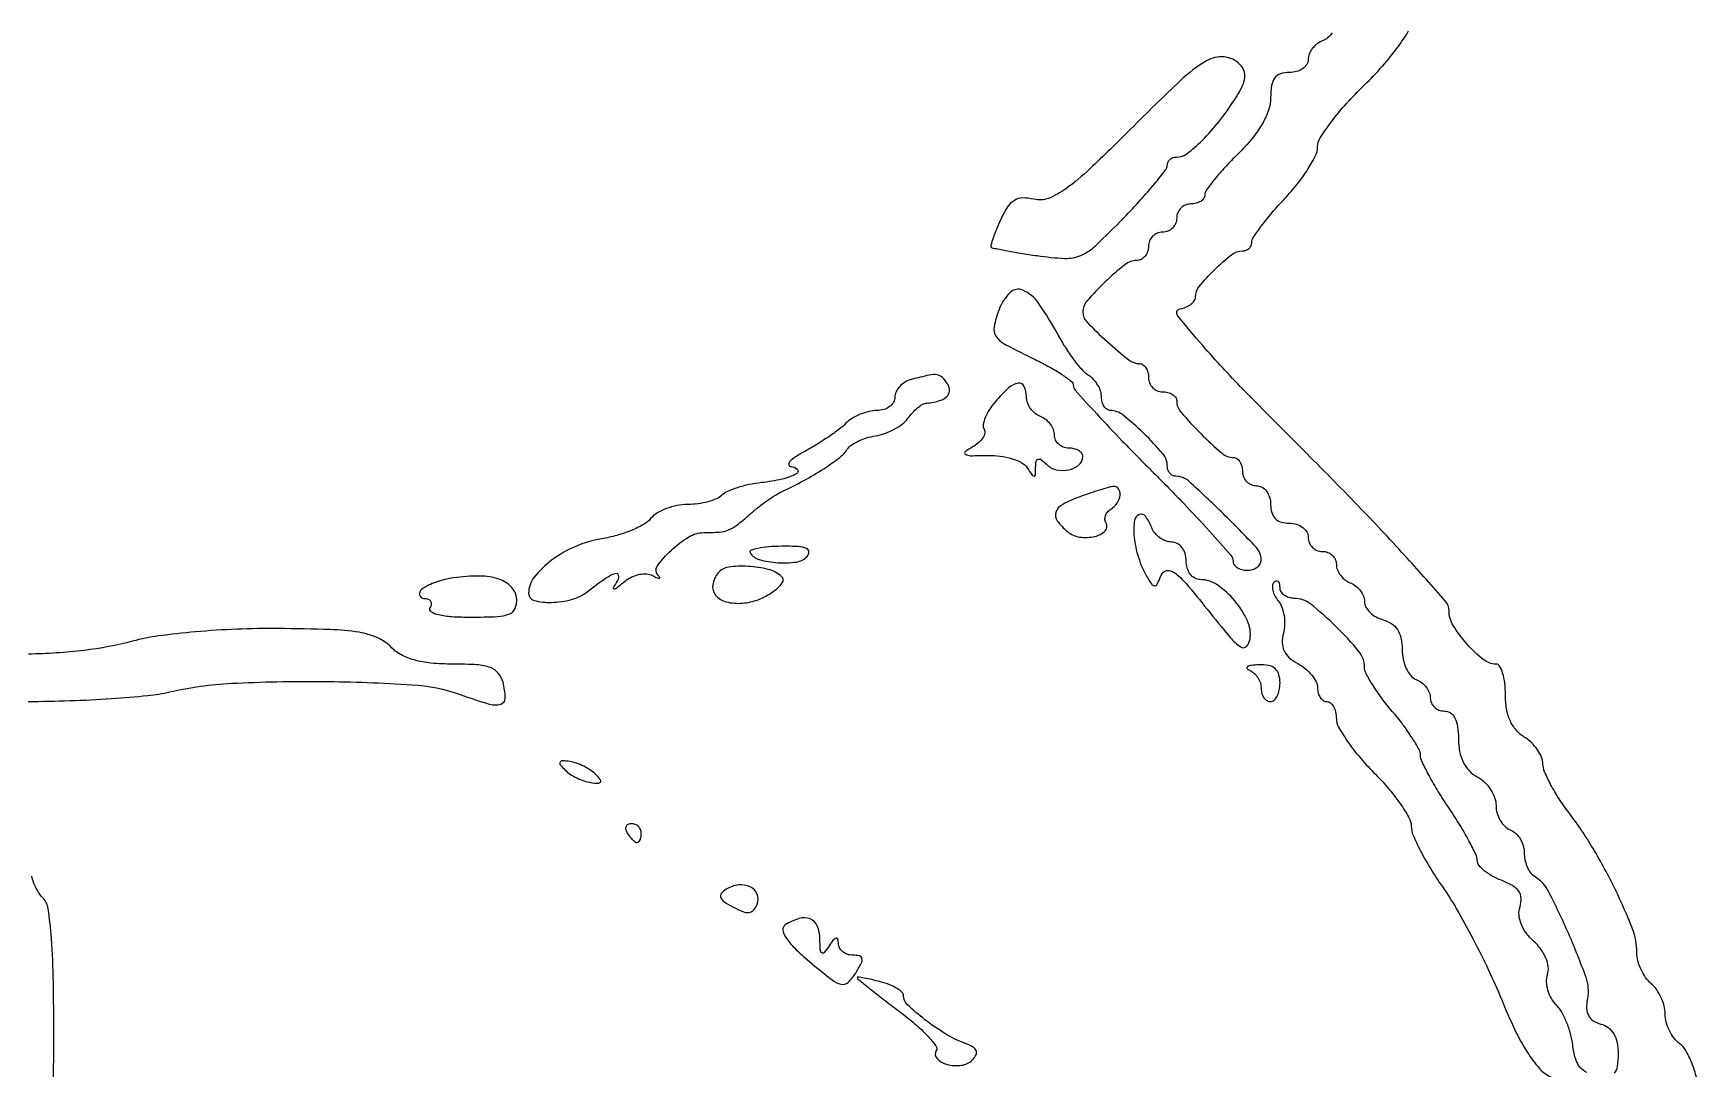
# Model space of a CAD drawing. Extents: x 166 to 1835, y 45 to 1905.
# Drawn here: x 1409.3 to 1586.4, y 409.9 to 520.2 of the extents above; entities that cross this region are included whole.
import ezdxf

# ---------------------------------------------------------------- set-up
doc = ezdxf.new("R2010")
doc.units = 0

msp = doc.modelspace()

# ---------------------------------------------------------------- linework, layer by layer
for points in [[(1547.559375, 520.217991, -0.065663), (1547.073415, 519.696157, -0.081035), (1546.5, 519.361626, 0.074185), (1545.926569, 519.037471, 0.064359), (1545.440625, 518.545909, 0.06686), (1545.111903, 517.968559, 0.096313), (1545, 517.393011, -0.14217), (1544.845839, 516.8618, -0.09971), (1544.4125, 516.409197, -0.0845), (1543.764468, 516.104293, -0.067898), (1543, 516, 0.077244), (1542.051033, 515.852516, 0.155161), (1541.438752, 515.418877, 0.122547), (1541.101686, 514.627868, 0.039756), (1541, 513.351019, -0.082316), (1540.775785, 511.998329, -0.049059), (1540.098886, 510.508897, -0.041485), (1539.000494, 508.92903, -0.027398), (1537.5, 507.302881, 0.012986), (1536.159438, 505.931525, 0.017664), (1535.028125, 504.622617, 0.014643), (1534.17322, 503.493691, 0.15596), (1534, 502.951862, -0.155168), (1533.884559, 502.588833, -0.097704), (1533.559375, 502.27961, -0.080025), (1533.073572, 502.070917, -0.061586), (1532.5, 502, 0.099038), (1531.927543, 501.885486, 0.097945), (1531.440625, 501.559375, 0.097945), (1531.114514, 501.072457, 0.099038), (1531, 500.5, -0.099038), (1530.885486, 499.927543, -0.097945), (1530.559375, 499.440625, -0.097945), (1530.072457, 499.114514, -0.099038), (1529.5, 499, 0.099038), (1528.927543, 498.885486, 0.097945), (1528.440625, 498.559375, 0.097945), (1528.114514, 498.072457, 0.099038), (1528, 497.5, -0.081725), (1527.905513, 496.92578, -0.090984), (1527.632812, 496.43555, -0.099152), (1527.226814, 496.104522, -0.11869), (1526.75, 495.982723, 0.165689), (1525.488039, 495.533173, 0.023351), (1523.376938, 493.691642, 0.022747), (1521.445517, 491.664872, 0.180892), (1521, 490.473724, 0.195698), (1521.421515, 489.438014, 0.015618), (1523.593803, 487.346147, 0.016583), (1525.88994, 485.403708, 0.168822), (1527.051522, 485, -0.155679), (1527.413264, 484.884572, -0.097607), (1527.721385, 484.559375, -0.07985), (1527.929347, 484.07358, -0.061357), (1528, 483.5, 0.099038), (1528.114514, 482.927543, 0.097945), (1528.440625, 482.440625, 0.097945), (1528.927543, 482.114514, 0.099038), (1529.5, 482, -0.061768), (1530.073566, 481.928872, -0.080164), (1530.559375, 481.719602, -0.09778), (1530.88455, 481.409505, -0.154765), (1531, 481.045455, 0.179479), (1531.451636, 479.8278, 0.018763), (1533.557579, 477.557579, 0.018763), (1535.8278, 475.451636, 0.179479), (1537.045455, 475, -0.154765), (1537.409505, 474.88455, -0.09778), (1537.719602, 474.559375, -0.080164), (1537.928872, 474.073566, -0.061768), (1538, 473.5, 0.099038), (1538.114514, 472.927543, 0.097945), (1538.440625, 472.440625, 0.097945), (1538.927543, 472.114514, 0.099038), (1539.5, 472, -0.130775), (1540.075754, 471.846791, -0.10214), (1540.5625, 471.416667, -0.08892), (1540.888136, 470.769411, -0.072314), (1541, 470, 0.072254), (1541.126841, 469.126841, 0.124864), (1541.5, 468.5, 0.124864), (1542.126841, 468.126841, 0.072254), (1543, 468, -0.072314), (1543.769411, 467.888136, -0.08892), (1544.416667, 467.5625, -0.10214), (1544.846791, 467.075754, -0.130775), (1545, 466.5, 0.099038), (1545.114514, 465.927543, 0.097945), (1545.440625, 465.440625, 0.097945), (1545.927543, 465.114514, 0.099038), (1546.5, 465, -0.091732), (1547.07263, 464.894051, -0.095925), (1547.559375, 464.590803, -0.099462), (1547.885101, 464.13847, -0.106859), (1548, 463.606989, 0.096313), (1548.111903, 463.031441, 0.06686), (1548.440625, 462.454091, 0.064359), (1548.926569, 461.962529, 0.074185), (1549.5, 461.638374, -0.075272), (1550.073426, 461.312584, -0.064601), (1550.559375, 460.816269, -0.066841), (1550.888058, 460.231877, -0.094999), (1551, 459.648016, 0.12678), (1551.149449, 459.068085, 0.07433), (1551.5875, 458.495212, 0.06636), (1552.235345, 458.015807, 0.062272), (1553, 457.710251, -0.083521), (1553.882942, 457.313373, -0.104306), (1554.509714, 456.67195, -0.091166), (1554.878432, 455.759824, -0.050625), (1555, 454.562235, 0.053088), (1555.111452, 453.515499, 0.056588), (1555.440625, 452.539242, 0.063427), (1555.925618, 451.774104, 0.128896), (1556.5, 451.361626, -0.074185), (1557.073431, 451.037471, -0.064359), (1557.559375, 450.545909, -0.06686), (1557.888097, 449.968559, -0.096313), (1558, 449.393011, 0.106859), (1558.114899, 448.86153, 0.099462), (1558.440625, 448.409197, 0.095925), (1558.92737, 448.105949, 0.091732), (1559.5, 448, -0.151261), (1560.147246, 447.799609, -0.126143), (1560.623517, 447.255864, -0.08296), (1560.910454, 446.337525, -0.034338), (1561, 445.035184, 0.047175), (1561.12751, 443.686721, 0.068003), (1561.5089, 442.55241, 0.075869), (1562.138988, 441.653962, 0.079252), (1563, 441, -0.069426), (1563.764907, 440.442265, -0.056115), (1564.4125, 439.657669, -0.057687), (1564.852086, 438.776344, -0.087075), (1565, 437.933431, 0.069146), (1565.11202, 437.127277, 0.06305), (1565.440625, 436.354531, 0.066754), (1565.926388, 435.730336, 0.102799), (1566.5, 435.361626, -0.095434), (1567.073502, 435.004701, -0.066849), (1567.559375, 434.41637, -0.064522), (1567.887887, 433.696159, -0.074909), (1568, 432.952028, 0.047906), (1568.071626, 432.206173, 0.046768), (1568.28396, 431.481273, 0.050631), (1568.595972, 430.881353, 0.109549), (1568.966672, 430.520598, -0.134762), (1570.540835, 428.828517, -0.017296), (1572.703146, 424.315526, -0.017346), (1574.547801, 419.66388, -0.133722), (1574.726367, 417.348914, 0.055774), (1574.647529, 416.333047, 0.114363), (1574.852986, 415.566017, 0.127865), (1575.353872, 415.021629, 0.079382), (1576.153304, 414.670161, -0.097182), (1576.948125, 414.286676, -0.099506), (1577.531312, 413.633896, -0.083855), (1577.883515, 412.707954, -0.049078), (1578, 411.524069, -0.033165), (1577.90787, 410.136633, -0.159433), (1577.568783, 409.432543, -0.189051)], [(1586.364976, 408.921546, 0.031514), (1585.838036, 410.53249, 0.033224), (1585.20776, 411.852185, 0.107268), (1584.566331, 412.575156, -0.071752), (1583.96679, 413.161922, -0.048303), (1583.46011, 413.97663, -0.047984), (1583.115484, 414.881339, -0.067116), (1583, 415.737798, 0.063567), (1582.889749, 416.601499, 0.044293), (1582.559375, 417.528211, 0.044525), (1582.074291, 418.375475, 0.067378), (1581.5, 419, -0.067398), (1580.925708, 419.624575, -0.044526), (1580.440625, 420.471998, -0.044292), (1580.110252, 421.39894, -0.063548), (1580, 422.262913, 0.09326), (1579.519888, 424.814568, 0.019948), (1577.707016, 428.96455, 0.02144), (1575.329037, 433.373638, 0.028547), (1572.779601, 437.143904, -0.019257), (1571.715571, 438.656166, -0.021762), (1570.816508, 440.186713, -0.021632), (1570.171579, 441.541348, -0.100607), (1570, 442.38543, 0.101951), (1569.855217, 443.088114, 0.05156), (1569.4125, 443.880651, 0.048177), (1568.765055, 444.635836, 0.05193), (1568, 445.232073, -0.076904), (1567.126777, 445.985297, -0.072128), (1566.4992, 446.982897, -0.063308), (1566.124259, 448.234418, -0.041181), (1566, 449.740547, 0.029058), (1565.927362, 450.989359, 0.045402), (1565.70625, 452.042536, 0.057067), (1565.384999, 452.778261, 0.267385), (1565, 453, -0.171751), (1563.64244, 453.480499, -0.041763), (1561.899147, 455.150217, -0.042486), (1560.438332, 457.118181, -0.139299), (1560, 458.661007, 0.182393), (1559.59663, 459.729996, 0.003426), (1555.549163, 464.266485, 0.007893), (1550.65525, 469.507886, 0.005141), (1544.848213, 475.411007, -0.003864), (1538.044327, 482.292228, -0.013168), (1533.769075, 486.921274, -0.012991), (1531.09467, 490.139487, -0.560965), (1531.348213, 490.823324, 0.051179), (1531.980065, 491.015713, 0.062576), (1532.514788, 491.323883, 0.074494), (1532.87761, 491.694871, 0.157677), (1533, 492.073324, -0.172318), (1533.406426, 493.217601, -0.027561), (1535.027956, 495.001783, -0.027714), (1536.837372, 496.597099, -0.16836), (1538, 497, 0.091745), (1538.381753, 497.070642, 0.095929), (1538.70625, 497.272834, 0.09946), (1538.923401, 497.574429, 0.106844), (1539, 497.928798, -0.150076), (1539.16632, 498.470435, -0.012603), (1540.028125, 499.674892, -0.015876), (1541.159383, 501.079508, -0.011593), (1542.5, 502.568677, 0.022027), (1543.839783, 504.12085, 0.025372), (1544.971875, 505.715679, 0.025668), (1545.781445, 507.14533, 0.116504), (1546, 508.07057, -0.142195), (1546.281388, 509.040006, -0.020523), (1547.467165, 510.751002, -0.0219), (1549.082098, 512.704246, -0.017151), (1550.994604, 514.680691, 0.019145), (1552.90728, 516.673143, 0.023674), (1554.523628, 518.674605, 0.02303), (1555.698416, 520.444616, 0.135119)], [(1574.682004, 409.49641, -0.115814), (1573.933295, 410.08327, -0.098362), (1573.447041, 411.018876, -0.042428), (1573.168855, 412.402574, 0.037964), (1572.935286, 413.620429, 0.030853), (1572.508224, 414.879276, 0.031855), (1571.96605, 415.994705, 0.067419), (1571.384911, 416.757946, -0.070213), (1570.870069, 417.441973, -0.057012), (1570.519871, 418.291246, -0.058621), (1570.378065, 419.169395, -0.087806), (1570.480192, 419.937592, 0.108167), (1570.55577, 420.758243, 0.067638), (1570.30789, 421.694837, 0.059909), (1569.772792, 422.643714, 0.050564), (1569, 423.5, -0.04928), (1568.196436, 424.385812, -0.065702), (1567.669461, 425.33446, -0.07471), (1567.450886, 426.282054, -0.09652), (1567.553005, 427.167004, 0.089258), (1567.67068, 428.072107, 0.142678), (1567.418224, 428.803896, 0.108953), (1566.743776, 429.417387, 0.039454), (1565.567141, 429.974473, -0.035914), (1564.584583, 430.431196, -0.045046), (1563.754098, 430.995648, -0.051623), (1563.176793, 431.578448, -0.171015), (1563, 432.080225, 0.112098), (1562.848445, 432.747728, 0.01179), (1562.11875, 434.183859, 0.014121), (1561.148885, 435.870235, 0.010879), (1560, 437.655107, -0.010953), (1558.848214, 439.44507, -0.013947), (1557.869312, 441.14696, -0.011914), (1557.13084, 442.59983, -0.103509), (1556.959359, 443.300132, 0.117698), (1556.777438, 443.962156, 0.017324), (1556.061345, 445.164568, 0.018748), (1555.095452, 446.548688, 0.015122), (1553.959359, 447.962226, -0.016444), (1552.82628, 449.379672, -0.020259), (1551.869312, 450.775578, -0.019092), (1551.169407, 451.991572, -0.121617), (1551, 452.677748, 0.174458), (1550.400188, 454.344497, 0.02607), (1547.9514, 457.010215, 0.026274), (1545.236009, 459.406834, 0.169235), (1543.533704, 460, -0.074472), (1542.947694, 460.087769, -0.088472), (1542.450525, 460.342708, -0.100655), (1542.118171, 460.721756, -0.13054), (1542, 461.166667, 0.055671), (1541.954971, 461.569834, 0.167549), (1541.811265, 461.80189, 0.255643), (1541.601589, 461.840858, 0.117684), (1541.357499, 461.690833, 0.173595), (1541.194414, 461.345881, 0.081811), (1541.227049, 460.847495, 0.066009), (1541.442072, 460.277057, 0.050148), (1541.815648, 459.72213, -0.085226), (1542.196995, 459.060219, -0.04867), (1542.430718, 458.164999, -0.046793), (1542.493796, 457.189875, -0.056775), (1542.363908, 456.283584, 0.067356), (1542.239061, 455.259127, 0.108358), (1542.438028, 454.405957, 0.10283), (1542.986625, 453.684205, 0.056192), (1543.905759, 453.050436, -0.049776), (1544.706839, 452.513064, -0.049961), (1545.384817, 451.828579, -0.05466), (1545.848784, 451.107224, -0.116108), (1546, 450.464816, 0.066486), (1546.074788, 449.904866, 0.083557), (1546.29375, 449.43029, 0.099365), (1546.618655, 449.112892, 0.14491), (1547, 449, -0.172858), (1547.381564, 448.864025, -0.093652), (1547.70625, 448.478053, -0.074018), (1547.925929, 447.9029, -0.054324), (1548, 447.223157, 0.12718), (1548.240518, 446.292874, 0.024488), (1549.165337, 444.801147, 0.024642), (1550.448364, 443.12461, 0.020541), (1551.967106, 441.473157, -0.019959), (1553.488271, 439.822923, -0.023918), (1554.778537, 438.15004, -0.023635), (1555.715009, 436.662615, -0.124627), (1555.967106, 435.739744, 0.097454), (1556.17535, 434.776805, 0.017375), (1556.966878, 433.104264, 0.018197), (1558.049267, 431.183457, 0.015529), (1559.324395, 429.239744, -0.022068), (1560.806476, 426.914852, -0.010253), (1562.531645, 423.778537, -0.010135), (1564.211525, 420.405879, -0.013923), (1565.574395, 417.304213, 0.014708), (1567.006915, 414.05788, 0.030291), (1568.35105, 411.629592, 0.039007), (1569.623233, 409.935424, 0.105009), (1570.825501, 409.041251, -0.05873)], [(1408.70034, 449.024446, 0.008103), (1413.150292, 449.106644, 0.008129), (1417.590433, 449.332994, 0.007991), (1421.454918, 449.655167, 0.031895), (1423.799007, 450.040495, -0.044257), (1430.358098, 450.953027, -0.014733), (1440.063926, 451.150244, -0.013368), (1449.586193, 450.808422, -0.06988), (1454.713035, 449.757686, 0.011728), (1457.80381, 448.739515, 0.144096), (1459.032507, 448.72901, 0.343373), (1459.514752, 449.388196, 0.056527), (1459.274607, 451.057905, 0.110943), (1458.771432, 452.032102, 0.132002), (1457.926194, 452.623568, 0.071913), (1456.488137, 452.92182, 0.015231), (1453.922324, 453, -0.02281), (1451.604131, 453.105811, -0.045447), (1449.798994, 453.438126, -0.05749), (1448.39056, 454.013355, -0.075473), (1447.288955, 454.856476, 0.100591), (1445.88866, 455.821498, 0.060861), (1443.94706, 456.382614, 0.032002), (1440.885859, 456.676705, 0.006183), (1435.321483, 456.78482, 0.01178), (1430.929247, 456.712346, 0.011619), (1426.524967, 456.433201, 0.01209), (1422.606878, 455.997648, 0.031325), (1419.821483, 455.440213, -0.035807), (1414.676849, 454.458452, -0.024707), (1408.757475, 454.057832, -0.01952)], [(1409.052448, 393.231991, -0.020477), (1409.698198, 394.5, 0.071545), (1410.556184, 396.717797, 0.032031), (1411.062509, 399.811122, 0.019057), (1411.34154, 404.448657, 0.004511), (1411.442037, 412.2, 0.004716), (1411.403966, 419.135553, 0.01492), (1411.196148, 423.775444, 0.016927), (1410.850574, 426.949457, 0.162174), (1410.25, 428.15, -0.060144), (1409.771279, 428.760177, -0.039059), (1409.367188, 429.561562, -0.038968), (1409.09143, 430.419294, -0.058357)]]:
    msp.add_lwpolyline(points, format="xyb")
for points in [[(1526.091586, 509.970457, -0.006605), (1521.78178, 505.761741, -0.033224), (1519.193309, 503.608365, -0.064722), (1517.341368, 502.600945, -0.153291), (1515.791798, 502.500499, 0.062198), (1514.597298, 502.638774, 0.135167), (1513.71658, 502.387718, 0.112931), (1512.989198, 501.680551, 0.036318), (1512.260484, 500.352891, 0.009848), (1511.802699, 499.298686, 0.015441), (1511.455433, 498.373578, 0.009535), (1511.210309, 497.606116, 0.281409), (1511.260484, 497.416393, 0.142978), (1511.470493, 497.307168, 0.002309), (1512.792909, 497.051544, 0.005833), (1514.344938, 496.777672, 0.003812), (1516.14091, 496.496358, 0.025441), (1519.090049, 496.209752, 0.115217), (1520.77762, 496.522795, 0.086166), (1522.389719, 497.589956, 0.010748), (1525.39091, 500.547934, 0.008391), (1527.156838, 502.426989, 0.012176), (1528.64608, 504.148307, 0.007831), (1529.82165, 505.622348, 0.165887), (1530, 506.145119, -0.116227), (1530.076838, 506.471203, -0.100497), (1530.29375, 506.748879, -0.093146), (1530.61811, 506.935269, -0.08415), (1531, 507, 0.16433), (1532.111402, 507.375412, 0.03241), (1533.721184, 508.776785, 0.030772), (1535.483283, 510.753032, 0.022872), (1537.184757, 513.131748, 0.026034), (1537.940276, 514.441789, 0.081379), (1538.248342, 515.407954, 0.124177), (1538.170139, 516.180961, 0.109809), (1537.734757, 516.865243, 0.175377), (1536.04741, 517.655856, 0.157688), (1534.157404, 517.22955, 0.056017), (1531.415694, 515.16012, 0.007065)], [(1512.085189, 490.75, 0.041883), (1511.561758, 488.913317, 0.20808), (1511.786994, 487.888761, 0.115386), (1512.79418, 487.015426, 0.009429), (1515.930743, 485.438988, -0.014958), (1517.481824, 484.63781, -0.021866), (1518.79182, 483.833882, -0.018376), (1519.786058, 483.107604, -0.225945), (1519.988527, 482.697633, 0.181311), (1520.193165, 482.174725, 0.002576), (1522.493505, 479.639702, 0.00676), (1525.241282, 476.722938, 0.004357), (1528.5, 473.414382, -0.005323), (1531.757632, 470.094129, -0.008147), (1534.503125, 467.140775, -0.003644), (1536.767167, 464.587137, -0.181471), (1537, 463.966749, 0.152955), (1537.115489, 463.598055, 0.098109), (1537.440625, 463.283983, 0.080786), (1537.926464, 463.072084, 0.062595), (1538.5, 463, 0.070192), (1539.073273, 463.080877, 0.085964), (1539.559375, 463.31678, 0.100157), (1539.884374, 463.667165, 0.13791), (1540, 464.078401, 0.191554), (1539.45374, 465.451944, 0.00931), (1535.951599, 469.022924, 0.009435), (1532.321712, 472.456698, 0.186822), (1530.918401, 473, -0.122842), (1530.568133, 473.087374, -0.100768), (1530.26978, 473.333503, -0.091031), (1530.069328, 473.701652, -0.079426), (1530, 474.135329, 0.179457), (1529.52915, 475.404952, 0.022706), (1527.490778, 477.568255, 0.023037), (1525.262669, 479.536905, 0.171036), (1523.948478, 480, -0.150888), (1523.586762, 480.1117, -0.098465), (1523.278615, 480.426029, -0.081497), (1523.070775, 480.895806, -0.06356), (1523, 481.45031, 0.079386), (1522.901893, 482.064325, 0.054149), (1522.609841, 482.7095, 0.053433), (1522.179895, 483.286925, 0.070629), (1521.671798, 483.70031, -0.076919), (1521.036617, 484.230433, -0.018634), (1520.169227, 485.293216, -0.018679), (1519.255067, 486.601475, -0.017602), (1518.421798, 488, 0.025535), (1516.295933, 491.442601, 0.140177), (1514.625958, 492.815277, 0.308513), (1513.245541, 492.55117, 0.105872)], [(1502.75, 483.310674, 0.071619), (1502.081133, 483.028982, 0.07028), (1501.514062, 482.568604, 0.075733), (1501.131478, 482.006208, 0.112012), (1501, 481.426676, -0.134146), (1500.85136, 480.882623, -0.100456), (1500.433482, 480.419086, -0.087249), (1499.808402, 480.107164, -0.072325), (1499.071429, 480, 0.058904), (1498.233879, 479.900987, 0.039), (1497.311551, 479.602176, 0.039035), (1496.448121, 479.164349, 0.059589), (1495.788562, 478.645705, -0.033976), (1495.066411, 478.015553, -0.012248), (1493.960496, 477.217569, -0.012084), (1492.702432, 476.399806, -0.01405), (1491.467134, 475.685743, 0.019324), (1490.417051, 475.063881, 0.060543), (1489.787741, 474.539979, 0.246678), (1489.698846, 474.221146, 0.345531), (1489.916667, 474.040038, -0.192088), (1490.606616, 473.741961, -0.499186), (1490.541803, 473.290394, -0.068755), (1488.98414, 472.695259, -0.029663), (1486.788809, 472.322142, 0.024305), (1485.484234, 472.114767, 0.02544), (1484.226032, 471.783948, 0.026184), (1483.175531, 471.388134, 0.093447), (1482.584866, 470.984866, -0.096546), (1482.022398, 470.605894, -0.034441), (1481.102773, 470.289304, -0.032635), (1480.019742, 470.072638, -0.033062), (1478.922445, 470, 0.049775), (1477.805401, 469.888521, 0.041943), (1476.663553, 469.556746, 0.043827), (1475.665666, 469.069522, 0.084265), (1474.992572, 468.49105, -0.092161), (1474.242995, 467.866997, -0.030185), (1472.943619, 467.239143, -0.0289), (1471.385439, 466.701979, -0.028916), (1469.775987, 466.348188, 0.062942), (1467.010254, 465.540048, 0.058189), (1464.451806, 464.053875, 0.064555), (1462.601248, 462.25432, 0.169197), (1462, 460.528417, 0.344021), (1462.588262, 459.774624, 0.067097), (1464.42016, 459.56961, 0.058567), (1466.571145, 459.871729, 0.101222), (1468.184951, 460.66787, -0.012641), (1470.056088, 462.045873, -0.062257), (1471.213221, 462.655869, -0.452104), (1471.551625, 462.476055, -0.196357), (1471.46255, 461.904508, 0.00899), (1471.010652, 461.123257, 0.543737), (1471.074441, 461.003554, 0.189807), (1471.307437, 461.073087, 0.00401), (1472.264237, 461.83609, -0.060823), (1472.990863, 462.291355, -0.060172), (1473.8083, 462.560444, -0.06571), (1474.589283, 462.612522, -0.115162), (1475.206195, 462.425765, 0.016731), (1475.673506, 462.176619, 0.142685), (1475.904975, 462.136195, 0.540824), (1475.953951, 462.232923, 0.053205), (1475.768188, 462.488153, -0.354087), (1475.714144, 463.472609, -0.049863), (1477.162802, 465.10635, -0.048512), (1479.068427, 466.551346, -0.13884), (1480.65301, 467, 0.018661), (1482.300942, 467.061525, 0.075396), (1483.27865, 467.285444, 0.072385), (1484.165698, 467.793529, 0.016373), (1485.5, 468.911536, -0.015624), (1486.375664, 469.647487, -0.01287), (1487.353125, 470.378203, -0.01307), (1488.285865, 471.00281, -0.033452), (1489, 471.390209, 0.016883), (1491.312333, 472.54719, 0.019434), (1493.432613, 473.808242, 0.019205), (1495.13348, 475.006718, 0.091502), (1495.9285, 475.88431, -0.105248), (1496.344098, 476.318697, -0.038905), (1497.083146, 476.741853, -0.036439), (1497.987708, 477.092062, -0.036291), (1498.934762, 477.307815, 0.048572), (1499.915027, 477.556562, 0.037851), (1500.918662, 478.006253, 0.038958), (1501.797077, 478.575238, 0.071814), (1502.391352, 479.182303, -0.028227), (1502.872735, 479.768168, -0.031232), (1503.401991, 480.275351, -0.032868), (1503.902962, 480.645201, -0.11875), (1504.275, 480.774234, 0.039735), (1505.648993, 481.019833, 0.115204), (1506.497444, 481.467716, 0.200742), (1506.800418, 482.080034, 0.155443), (1506.618034, 482.809017, 0.057189), (1506.048938, 483.530557, 0.166448), (1505.487506, 483.807911, 0.087136), (1504.652083, 483.770408, 0.00923)], [(1511.692068, 480.95333, 0.034744), (1511.061753, 480.104339, 0.045313), (1510.616342, 479.245882, 0.052578), (1510.398957, 478.498327, 0.184943), (1510.490859, 478.01479, -0.190288), (1510.565595, 477.598162, -0.093976), (1510.359907, 477.092005, -0.071601), (1509.908176, 476.573145, -0.049719), (1509.271032, 476.125805, 0.033944), (1508.482465, 475.608438, 0.536794), (1508.499328, 475.341134, 0.131139), (1509.042402, 475.19567, 0.006995), (1510.845257, 475.219233, -0.03832), (1512.204978, 475.151813, -0.043728), (1513.477817, 474.875793, -0.048809), (1514.502022, 474.444589, -0.128289), (1515.079944, 473.904888, 0.009642), (1515.596187, 473.123232, 0.260047), (1515.811067, 473.017037, 0.379697), (1515.952913, 473.156127, 0.014723), (1515.984687, 473.95, -0.04038), (1516.044296, 474.601252, -0.286979), (1516.246588, 474.826874, -0.240256), (1516.572068, 474.764061, -0.030805), (1517.121855, 474.278145, 0.142411), (1518.181155, 473.696032, 0.107945), (1519.513801, 473.690031, 0.124639), (1520.591976, 474.222271, 0.219487), (1521, 475.106989, 0.164455), (1520.884842, 475.447641, 0.095748), (1520.559375, 475.737678, 0.076852), (1520.073715, 475.933678, 0.057609), (1519.5, 476, -0.091732), (1518.92737, 476.105949, -0.095925), (1518.440625, 476.409197, -0.099462), (1518.114899, 476.86153, -0.106859), (1518, 477.393011, 0.096313), (1517.888097, 477.968559, 0.06686), (1517.559375, 478.545909, 0.064359), (1517.073431, 479.037471, 0.074185), (1516.5, 479.361626, -0.081035), (1515.926585, 479.696157, -0.065663), (1515.440625, 480.217991, -0.06652), (1515.112085, 480.840167, -0.088478), (1515, 481.468615, 0.107969), (1514.7584, 482.574417, 0.335589), (1514.12705, 482.913631, 0.148514), (1513.109238, 482.422721, 0.029614)], [(1520.75, 470.837719, 0.033617), (1518.867815, 470.003079, 0.185286), (1518.149521, 469.183752, 0.252247), (1518.279972, 468.263476, 0.060843), (1519.373252, 467.105192, 0.138394), (1520.66512, 466.531866, 0.091646), (1522.296766, 466.597396, 0.141058), (1523.379012, 467.19312, 0.348377), (1523.477945, 468.035686, -0.122251), (1523.361422, 468.399095, -0.100758), (1523.415897, 468.80364, -0.091224), (1523.634034, 469.187616, -0.07983), (1523.983688, 469.489919, 0.109999), (1524.662235, 470.151436, 0.118014), (1524.97414, 471.021953, 0.188936), (1524.795666, 471.681261, 0.265443), (1524.25, 471.921053, 0.042886), (1523.80799, 471.835772, 0.005964), (1522.9125, 471.570258, 0.00679), (1521.857874, 471.228065, 0.005712)], [(1526.444544, 466.75, 0.034149), (1526.573359, 465.753096, 0.021645), (1526.852009, 464.614722, 0.021722), (1527.224604, 463.515397, 0.037082), (1527.641123, 462.640542, 0.012075), (1528.305813, 461.538238, 0.231298), (1528.638212, 461.334705, 0.314994), (1528.934133, 461.50237, 0.01965), (1529.353077, 462.477721, -0.261398), (1529.926578, 462.953985, -0.20812), (1530.723, 462.768599, -0.056656), (1531.996724, 461.576579, -0.008272), (1534.252069, 458.83718, 0.005787), (1536.696625, 455.837706, 0.06786), (1537.807827, 454.823298, 0.368664), (1538.422076, 454.886188, 0.156503), (1538.811493, 455.688507, 0.144002), (1538.53191, 457.607746, 0.067321), (1537.174305, 459.748658, 0.067621), (1535.308292, 461.439491, 0.151429), (1533.5, 462, -0.130775), (1532.924246, 462.153209, -0.10214), (1532.4375, 462.583333, -0.08892), (1532.111864, 463.230589, -0.072314), (1532, 464, 0.072147), (1531.887173, 464.777858, 0.0916), (1531.558577, 465.423498, 0.104802), (1531.062696, 465.848418, 0.125565), (1530.468615, 466, -0.088478), (1529.840167, 466.112085, -0.06652), (1529.217991, 466.440625, -0.065663), (1528.696157, 466.926585, -0.081035), (1528.361626, 467.5, 0.063837), (1527.700201, 468.728458, 0.343168), (1527.019254, 468.930355, 0.269205), (1526.510668, 468.29096, 0.051604)], [(1485.584934, 464.869402, 0.189714), (1486.563556, 464.129908, 0.051626), (1488.510382, 463.797778, 0.051705), (1490.502651, 463.872532, 0.1713), (1491.649338, 464.469699, 0.190038), (1491.843945, 464.962991, 0.30739), (1491.600251, 465.322056, 0.083537), (1490.704702, 465.51423, 0.014068), (1488.946105, 465.543358, 0.015989), (1487.535651, 465.481898, 0.030601), (1486.413254, 465.327498, 0.039577), (1485.670317, 465.116274, 0.47182)], [(1454, 462.184325, 0.049282), (1452.141118, 461.731351, 0.067639), (1450.61061, 460.948933, 0.311578), (1450.391459, 460.365038, 0.344135), (1450.859017, 460, -0.086517), (1451.293078, 459.924327, -0.165378), (1451.56665, 459.70625, -0.179349), (1451.637687, 459.381086, -0.103804), (1451.5, 459, 0.417674), (1451.599612, 458.588897, 0.07948), (1452.392994, 458.26911, 0.040939), (1453.832677, 458.062279, 0.015215), (1455.878834, 458, 0.011124), (1458.676973, 458.062259, 0.083404), (1459.96938, 458.338963, 0.201093), (1460.567271, 458.923646, 0.119276), (1460.730847, 459.922994, 0.169725), (1460.174327, 461.198438, 0.125401), (1458.87096, 462.040523, 0.08108), (1456.79554, 462.380378, 0.035276)], [(1482.171625, 462.706795, 0.133976), (1481.605814, 461.461121, 0.213639), (1481.902595, 460.349783, 0.163738), (1483.04621, 459.625938, 0.080174), (1484.785496, 459.487039, 0.07177), (1486.427931, 459.860549, 0.059077), (1488.019624, 460.699184, 0.080321), (1489.006629, 461.643382, 0.394607), (1488.933333, 462.342657, 0.117533), (1487.517862, 463.080775, 0.048257), (1485.36309, 463.406967, 0.047613), (1483.275995, 463.32061, 0.187545)], [(1538.75, 452.337719, -0.087674), (1539.227909, 452.039141, -0.065245), (1539.632812, 451.565351, -0.064399), (1539.906632, 450.995939, -0.080074), (1540, 450.416667, 0.068857), (1540.074923, 449.8752, 0.085122), (1540.29375, 449.416146, 0.099913), (1540.618662, 449.109202, 0.140362), (1541, 449, 0.191087), (1541.381882, 449.151477, 0.088204), (1541.70625, 449.5875, 0.068025), (1541.926307, 450.234582, 0.048028), (1542, 451, 0.071271), (1541.868882, 451.915183, 0.145896), (1541.478618, 452.518256, 0.132269), (1540.790853, 452.845144, 0.053989), (1539.75, 452.921053, 0.020908), (1538.953487, 452.859693, 0.102704), (1538.528125, 452.717133, 0.451325), (1538.492009, 452.534095, 0.134342)], [(1465.859179, 441.740821, 0.050837), (1466.407488, 441.293959, 0.031056), (1467.132577, 440.878673, 0.030919), (1467.910448, 440.553254, 0.047204), (1468.620576, 440.379424, 0.024186), (1469.389068, 440.304363, 0.278309), (1469.645331, 440.44233, 0.311517), (1469.626122, 440.716521, 0.027877), (1469.140821, 441.259179, 0.050837), (1468.592512, 441.706041, 0.031056), (1467.867423, 442.121327, 0.030919), (1467.089552, 442.446746, 0.047204), (1466.379424, 442.620576, 0.024186), (1465.610932, 442.695637, 0.278309), (1465.354669, 442.55767, 0.311517), (1465.373878, 442.283479, 0.027877)], [(1472.5, 435, 0.029505), (1472.768994, 434.617226, 0.035638), (1473.066025, 434.29375, 0.038439), (1473.34829, 434.065539, 0.151918), (1473.559017, 434, 0.210953), (1473.727648, 434.07446, 0.081139), (1473.870461, 434.29375, 0.061769), (1473.967655, 434.617151, 0.042167), (1474, 435, 0.105053), (1473.918938, 435.381556, 0.099167), (1473.688914, 435.70625, 0.09642), (1473.345238, 435.923877, 0.093332), (1472.940983, 436, 0.108972), (1472.586039, 435.921712, 0.182303), (1472.3746, 435.70625, 0.161196), (1472.343488, 435.3821, 0.082592)], [(1483.024217, 429.014967, 0.082124), (1482.517298, 428.572642, 0.272223), (1482.450384, 428.152389, 0.151763), (1482.811312, 427.701374, 0.025825), (1483.764939, 427.125801, 0.0296), (1484.806335, 426.645402, 0.12385), (1485.485531, 426.558963, 0.18731), (1485.966769, 426.815764, 0.086181), (1486.336897, 427.435555, 0.188751), (1486.329764, 428.49914, 0.188713), (1485.602491, 429.275353, 0.142723), (1484.347015, 429.479721, 0.108272)], [(1489.325985, 425.222632, 0.292034), (1489.07515, 424.684273, 0.11336), (1489.376285, 423.879365, 0.054913), (1490.295353, 422.773648, 0.017304), (1491.895045, 421.333389, 0.007851), (1494.273437, 419.399454, 0.105664), (1495.275605, 418.90736, 0.256029), (1496.01203, 419.099636, 0.064054), (1496.827533, 420.095444, 0.019076), (1497.413107, 421.117931, 0.163416), (1497.494922, 421.631479, 0.300607), (1497.231743, 421.913977, 0.059259), (1496.508474, 422, -0.081271), (1495.931154, 422.094462, -0.09091), (1495.438616, 422.367188, -0.099348), (1495.10642, 422.773197, -0.119424), (1494.984687, 423.25, 0.066727), (1494.918023, 423.704915, 0.405416), (1494.730859, 423.8125, 0.167501), (1494.440231, 423.621859, 0.021149), (1494, 423, -0.023197), (1493.479509, 422.271114, -0.409657), (1493.218347, 422.237851, -0.220444), (1493.050422, 422.555791, -0.011293), (1493.015313, 423.75, 0.097216), (1492.738964, 425.108884, 0.201816), (1491.982211, 425.854617, 0.170359), (1490.808977, 425.904278, 0.067939)], [(1497, 419.599371, 0.226521), (1497.068779, 419.455345, 0.001207), (1498.310662, 418.456547, 0.004914), (1499.751342, 417.326625, 0.003058), (1501.461829, 416.028601, -0.016769), (1503.134032, 414.685821, -0.026709), (1504.458714, 413.417899, -0.024866), (1505.372908, 412.34165, -0.311533), (1505.398447, 411.835683, 0.34221), (1505.487738, 410.995363, 0.138419), (1506.546725, 410.374304, 0.095696), (1508.09232, 410.274464, 0.166281), (1509.234435, 410.834435, 0.077714), (1509.637354, 411.386721, 0.229066), (1509.648704, 411.844207, 0.162408), (1509.274178, 412.248203, 0.037461), (1508.417217, 412.637434, -0.048952), (1506.405958, 413.607195, -0.028516), (1504.199517, 415.130087, -0.022701), (1502.319165, 416.734997, -0.218044), (1501.929433, 417.684468, 0.222548), (1501.778719, 418.042843, 0.04787), (1501.223619, 418.455345, 0.041394), (1500.428737, 418.849832, 0.029159), (1499.480981, 419.163517, 0.00804), (1498.529495, 419.401658, 0.013816), (1497.728788, 419.56525, 0.007749), (1497.080201, 419.668858, 0.456718)]]:
    msp.add_lwpolyline(points, format="xyb", close=True)

doc.saveas('drawing.dxf')
